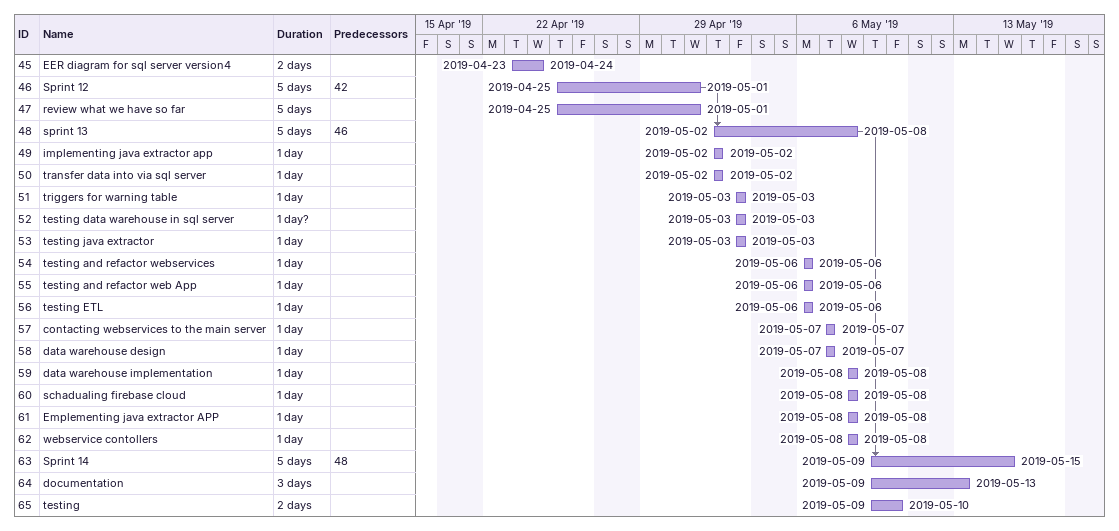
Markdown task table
| ID | Task | Duration | Start | Finish | Predecessors |
|---|---|---|---|---|---|
| 45 | EER diagram for sql server version4 | 2d | 2019-04-23 | 2019-04-24 |  |
| 46 | Sprint 12 | 5d | 2019-04-25 | 2019-05-01 | 42 |
| 47 | review what we have so far | 5d | 2019-04-25 | 2019-05-01 |  |
| 48 | sprint 13 | 5d | 2019-05-02 | 2019-05-08 | 46 |
| 49 | implementing java extractor app | 1d | 2019-05-02 | 2019-05-02 |  |
| 50 | transfer data into via sql server | 1d | 2019-05-02 | 2019-05-02 |  |
| 51 | triggers for warning table | 1d | 2019-05-03 | 2019-05-03 |  |
| 52 | testing data warehouse in sql server | 1d? | 2019-05-03 | 2019-05-03 |  |
| 53 | testing java extractor | 1d | 2019-05-03 | 2019-05-03 |  |
| 54 | testing and refactor webservices | 1d | 2019-05-06 | 2019-05-06 |  |
| 55 | testing and refactor web App | 1d | 2019-05-06 | 2019-05-06 |  |
| 56 | testing ETL | 1d | 2019-05-06 | 2019-05-06 |  |
| 57 | contacting webservices to the main server | 1d | 2019-05-07 | 2019-05-07 |  |
| 58 | data warehouse design | 1d | 2019-05-07 | 2019-05-07 |  |
| 59 | data warehouse implementation | 1d | 2019-05-08 | 2019-05-08 |  |
| 60 | schadualing firebase cloud | 1d | 2019-05-08 | 2019-05-08 |  |
| 61 | Emplementing java extractor APP | 1d | 2019-05-08 | 2019-05-08 |  |
| 62 | webservice contollers | 1d | 2019-05-08 | 2019-05-08 |  |
| 63 | Sprint 14 | 5d | 2019-05-09 | 2019-05-15 | 48 |
| 64 | documentation | 3d | 2019-05-09 | 2019-05-13 |  |
| 65 | testing | 2d | 2019-05-09 | 2019-05-10 |  |
